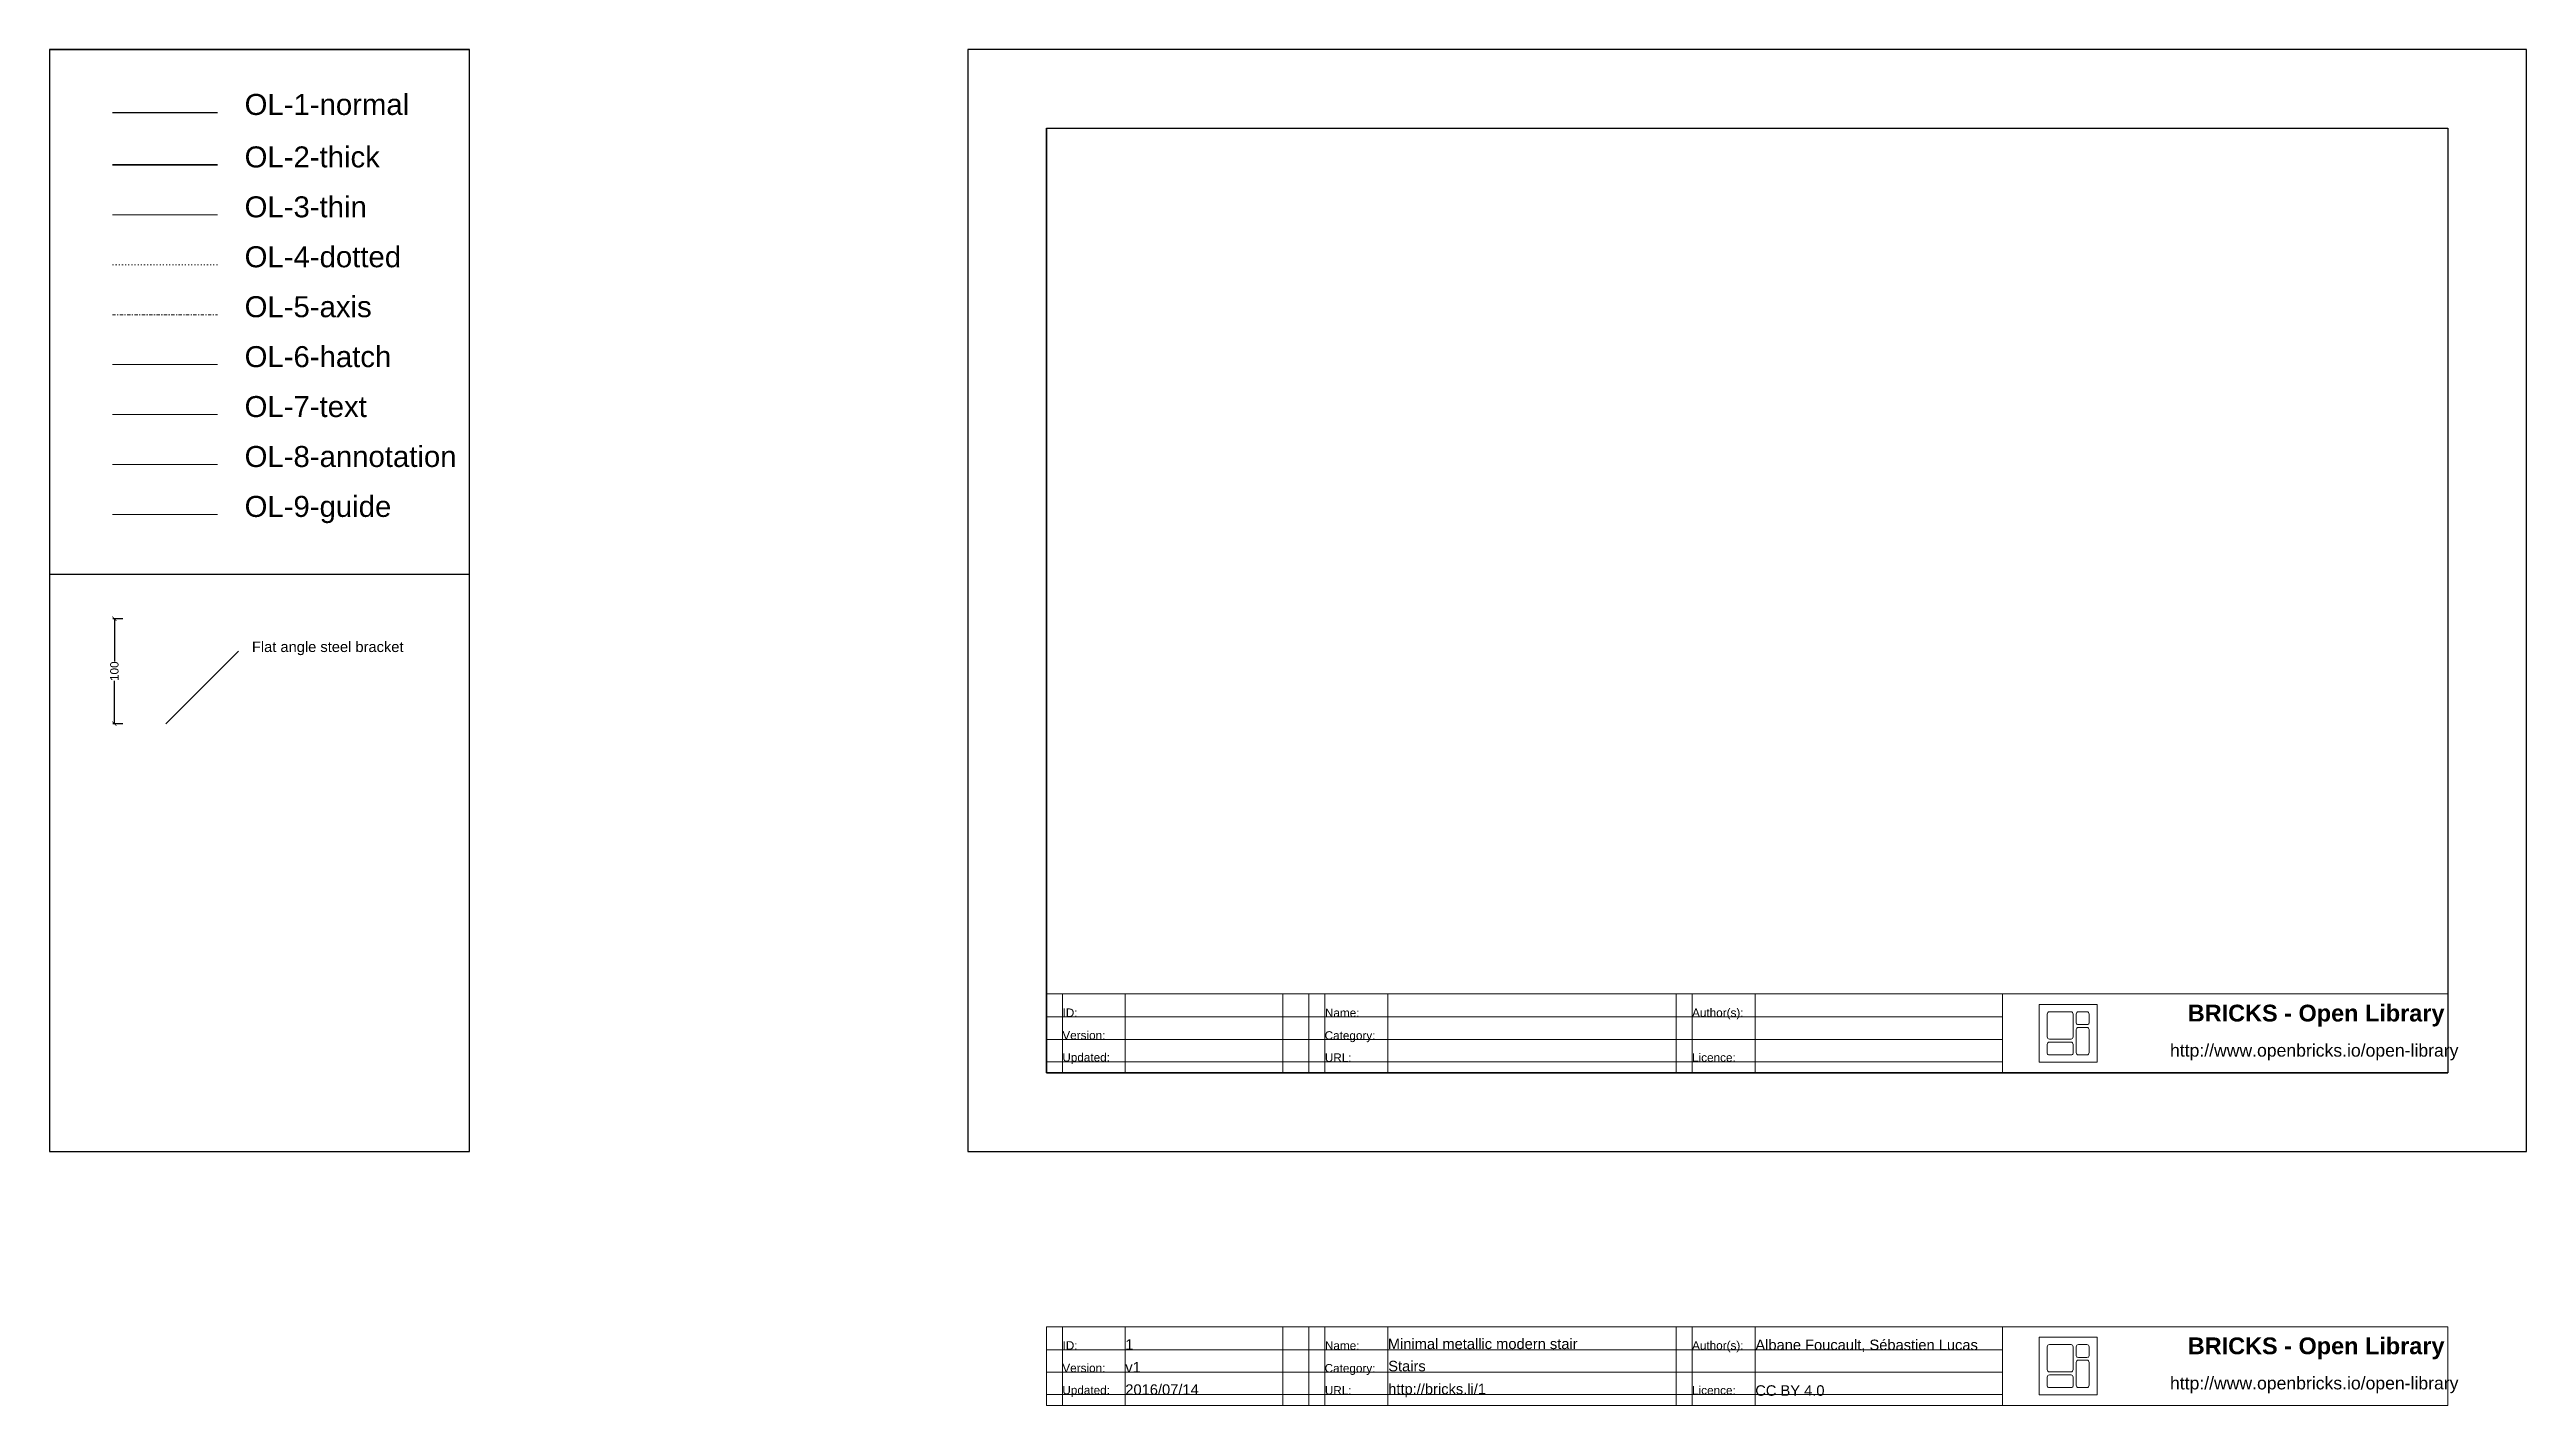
# Model space of a CAD drawing. Header units: centimetres. Extents: x -875 to 1485, y -242 to 1050.
import ezdxf

# ---------------------------------------------------------------- set-up
doc = ezdxf.new("R2010")
doc.units = ezdxf.units.CM
doc.header["$MEASUREMENT"] = 0
doc.header["$PDMODE"] = 3
doc.header["$PDSIZE"] = 5
doc.linetypes.add('axis-1-3', pattern=[7, 3, -1.5, 1, -1.5])
doc.linetypes.add('dashed-2', pattern=[3, 1, -2])
for name, color, linetype, lineweight in [('OL-1-normal', 7, 'Continuous', 15), ('OL-2-thick', 1, 'Continuous', 35), ('OL-3-thin', 43, 'Continuous', 0), ('OL-4-dotted', 30, 'dashed-2', 15), ('OL-5-axis', 5, 'axis-1-3', 15), ('OL-6-hatch', 252, 'Continuous', 9), ('OL-7-text', 151, 'Continuous', 15), ('OL-8-annotation', 241, 'Continuous', 15)]:
    doc.layers.add(name, color=color, linetype=linetype, lineweight=lineweight)
doc.layers.add('OL-9-guide', color=135, linetype='Continuous', lineweight=15, plot=False)
doc.styles.add('open-library', font='ARIAL.TTF')
doc.styles.get("Standard").update_dxf_attribs({"font": 'ARIAL.TTF'})
doc.dimstyles.new('open-library', dxfattribs={"dimtxt": 1, "dimasz": 0.5, "dimexe": 0.18, "dimexo": 0.0625, "dimgap": 0.09, "dimtad": 0, "dimdec": 1, "dimdsep": 46, "dimtxsty": 'open-library', "dimblk": 'ARCHTICK', "dimblk1": 'ARCHTICK', "dimblk2": 'ARCHTICK', "dimcen": 0.09, "dimadec": 0, "dimazin": 0, "dimtfac": 1, "dimtdec": 1, "dimtofl": 0, "dimtmove": 0, "dimatfit": 3, "dimldrblk": 'NONE', "dimfxl": 1, "dimfxlon": 1, "dimtolj": 1, "dimtzin": 0, "dimarcsym": 0})

# ---------------------------------------------------------------- blocks, each defined once
blk = doc.blocks.new('_ArchTick')
at = {"color": 0, "linetype": 'ByBlock', "const_width": 0.15}
blk.add_lwpolyline([(-0.5, -0.5), (0.5, 0.5)], dxfattribs=at)
blk = doc.blocks.new('*D6')
at = {"layer": 'Defpoints', "color": 0, "transparency": 16777216}
for p in [(89.8, -61.1), (61.8, -161.1), (89.8, -161.1)]:
    blk.add_point(p, dxfattribs=at)
at = {"layer": 'OL-8-annotation', "color": 0, "lineweight": -2, "transparency": 16777216}
for p, q in [((69.8, -61.1), (60.4, -61.1)), ((61.8, -61.1), (61.8, -101.9)), ((61.8, -161.1), (61.8, -120.3)), ((69.8, -161.1), (60.4, -161.1))]:
    blk.add_line(p, q, dxfattribs=at)
at = {"layer": 'OL-8-annotation', "color": 0, "lineweight": -2, "transparency": 16777216, "xscale": 4, "yscale": 4, "zscale": 4}
for p, rotation in [((61.8, -61.1), 90), ((61.8, -161.1), 270)]:
    blk.add_blockref('_ArchTick', p, dxfattribs=dict(at, rotation=rotation))
at = {"layer": 'OL-8-annotation', "color": 0, "transparency": 16777216, "insert": (61.8, -111.1), "char_height": 8, "attachment_point": 5, "rotation": 90, "style": 'open-library'}
blk.add_mtext('\\A1;100', dxfattribs=at)
blk = doc.blocks.new('_None')
blk = doc.blocks.new('LOGO')
at = {"lineweight": 0}
blk.add_lwpolyline([(35.3, 0), (0, 0), (0, 35.3), (35.3, 35.3), (35.3, 0)], dxfattribs=at)
for points in [[(19.4, 30.8), (20.1, 30.8), (20.7, 30.2), (20.7, 29.4), (20.7, 29.4), (20.7, 15.5), (20.7, 15.5), (20.7, 14.7), (20.1, 14.1), (19.4, 14.1), (19.4, 14.1), (6.2, 14.1), (6.2, 14.1), (5.5, 14.1), (4.9, 14.7), (4.9, 15.5), (4.9, 15.5), (4.9, 29.4), (4.9, 29.4), (4.9, 30.2), (5.5, 30.8), (6.2, 30.8), (6.2, 30.8), (19.4, 30.8), (19.4, 30.8)], [(6.2, 30.8), (5.5, 30.8), (4.9, 30.2), (4.9, 29.4), (4.9, 29.4), (4.9, 15.5), (4.9, 15.5), (4.9, 14.7), (5.5, 14.1), (6.2, 14.1), (6.2, 14.1), (19.4, 14.1), (19.4, 14.1), (20.1, 14.1), (20.7, 14.7), (20.7, 15.5), (20.7, 15.5), (20.7, 29.4), (20.7, 29.4), (20.7, 30.2), (20.1, 30.8), (19.4, 30.8), (19.4, 30.8), (6.2, 30.8), (6.2, 30.8)], [(23.9, 30.8), (23.2, 30.8), (22.6, 30.2), (22.6, 29.4), (22.6, 29.4), (22.6, 24), (22.6, 24), (22.6, 23.2), (23.2, 23), (23.9, 23), (23.9, 23), (29.1, 23), (29.1, 23), (29.8, 23), (30.4, 23.2), (30.4, 24), (30.4, 24), (30.4, 29.4), (30.4, 29.4), (30.4, 30.2), (29.8, 30.8), (29.1, 30.8), (29.1, 30.8), (23.9, 30.8), (23.9, 30.8)], [(24, 21.3), (23.2, 21.3), (22.6, 20.7), (22.6, 19.9), (22.6, 19.9), (22.6, 5.9), (22.6, 5.9), (22.6, 5.1), (23.2, 4.5), (24, 4.5), (24, 4.5), (29.1, 4.5), (29.1, 4.5), (29.8, 4.5), (30.4, 5.1), (30.4, 5.9), (30.4, 5.9), (30.4, 19.9), (30.4, 19.9), (30.4, 20.7), (29.8, 21.3), (29.1, 21.3), (29.1, 21.3), (24, 21.3), (24, 21.3)], [(6.2, 12.3), (5.5, 12.3), (4.9, 11.7), (4.9, 10.9), (4.9, 10.9), (4.9, 5.5), (4.9, 5.5), (4.9, 4.7), (5.5, 4.5), (6.2, 4.5), (6.2, 4.5), (19.4, 4.5), (19.4, 4.5), (20.1, 4.5), (20.7, 4.7), (20.7, 5.5), (20.7, 5.5), (20.7, 10.9), (20.7, 10.9), (20.7, 11.7), (20.1, 12.3), (19.4, 12.3), (19.4, 12.3), (6.2, 12.3), (6.2, 12.3)]]:
    blk.add_open_spline(points, degree=3, knots=[0, 0, 0, 0, 1, 1, 1, 2, 2, 2, 3, 3, 3, 4, 4, 4, 5, 5, 5, 6, 6, 6, 7, 7, 7, 8, 8, 8, 8], dxfattribs=at)
blk = doc.blocks.new('ol-legend-block')
at = {"transparency": 33554651}
for p, q in [((0, 75), (0, 0)), ((250, 75), (250, 0)), ((600, 75), (600, 0)), ((910.8, 75), (910.8, 0)), ((0, 0), (1335, 0))]:
    blk.add_line(p, q, dxfattribs=at)
for points in [[(0, 75), (1335, 75)], [(1335, 75), (1335, 0)], [(0, 0), (1335, 0)]]:
    blk.add_lwpolyline(points, dxfattribs=at)
at = {"layer": 'OL-9-guide', "transparency": 33554651}
for points in [[(15, 75), (15, 0)], [(15, 75), (15, 0)], [(75, 75), (75, 0)], [(225, 75), (225, 0)], [(265, 75), (265, 0)], [(325, 75), (325, 0)], [(615, 75), (615, 0)], [(675, 75), (675, 0)], [(0, 53.1), (910.8, 53.1)], [(0, 31.7), (910.8, 31.7)], [(0, 10.3), (910.8, 10.3)]]:
    blk.add_lwpolyline(points, dxfattribs=at)
at = {"layer": 'OL-7-text', "transparency": 33554651, "xscale": 1.559055028382178, "yscale": 1.559055028382178, "zscale": 1.559055028382178, "rotation": 0.002238116440524}
blk.add_blockref('LOGO', (945.8, 10), dxfattribs=at)
at = {"layer": 'OL-7-text', "transparency": 33554651, "char_height": 8}
for s, insert, attachment_point in [('ID: ', (15.2, 61.2), 1), ('Name:', (265.2, 61.1), 1), ('Author(s): ', (615, 61.2), 1), ('Version: ', (15, 31.6), 7), ('Category:', (264.9, 39.5), 1), ('Updated: ', (15, 8.2), 7), ('URL:', (265.1, 18.4), 1), ('Licence: ', (615, 18.5), 1)]:
    blk.add_mtext_dynamic_manual_height_columns(s, width=136.285, gutter_width=1, heights=[0], dxfattribs=dict(at, insert=insert, attachment_point=attachment_point))
at = {"layer": 'OL-7-text', "transparency": 33554651, "width": 349.228, "attachment_point": 5}
for s, insert, char_height in [('{\\fArial|b1|i0|c0|p34;BRICKS - Open Library}', (1209.6, 54.4), 16), ('http://www.openbricks.io/open-library', (1207.8, 19.5), 12)]:
    blk.add_mtext(s, dxfattribs=dict(at, insert=insert, char_height=char_height))
blk = doc.blocks.new('ol-layers')
for p, q in [((0, 481.34), (400, 481.34)), ((60, 421.34), (160, 421.34)), ((0, -18.66), (400, -18.66))]:
    blk.add_line(p, q)
blk.add_lwpolyline([(0, -568.66), (400, -568.66), (400, 481.34), (0, 481.34)], close=True)
at = {"layer": 'OL-2-thick'}
blk.add_line((60, 371.34), (160, 371.34), dxfattribs=at)
at = {"layer": 'OL-3-thin'}
blk.add_line((60, 323.76), (160, 323.76), dxfattribs=at)
at = {"layer": 'OL-4-dotted'}
blk.add_line((60, 276.18), (160, 276.18), dxfattribs=at)
at = {"layer": 'OL-5-axis'}
blk.add_line((60, 228.6), (160, 228.6), dxfattribs=at)
at = {"layer": 'OL-6-hatch'}
blk.add_line((60, 181.02), (160, 181.02), dxfattribs=at)
at = {"layer": 'OL-7-text'}
blk.add_line((60, 133.44), (160, 133.44), dxfattribs=at)
blk.add_line((60, 133.44), (160, 133.44), dxfattribs=at)
at = {"layer": 'OL-8-annotation'}
blk.add_line((60, 85.86), (160, 85.86), dxfattribs=at)
blk.add_lwpolyline([(110.88, -161.4), (180.19, -92.09)], dxfattribs=at)
at = {"layer": 'OL-9-guide'}
blk.add_line((60, 38.28), (160, 38.28), dxfattribs=at)
at = {"insert": (185.87, 438.97), "char_height": 20, "attachment_point": 1}
blk.add_mtext_dynamic_manual_height_columns('OL-1-normal', width=208.405, gutter_width=1, heights=[0], dxfattribs=at)
at = {"layer": 'OL-2-thick', "insert": (185.87, 388.97), "char_height": 20, "attachment_point": 1}
blk.add_mtext_dynamic_manual_height_columns('OL-2-thick', width=208.405, gutter_width=1, heights=[0], dxfattribs=at)
at = {"layer": 'OL-3-thin', "insert": (185.87, 341.39), "char_height": 20, "attachment_point": 1}
blk.add_mtext_dynamic_manual_height_columns('OL-3-thin', width=208.405, gutter_width=1, heights=[0], dxfattribs=at)
at = {"layer": 'OL-4-dotted', "insert": (185.87, 293.81), "char_height": 20, "attachment_point": 1}
blk.add_mtext_dynamic_manual_height_columns('OL-4-dotted', width=208.405, gutter_width=1, heights=[0], dxfattribs=at)
at = {"layer": 'OL-5-axis', "insert": (185.87, 246.23), "char_height": 20, "attachment_point": 1}
blk.add_mtext_dynamic_manual_height_columns('OL-5-axis', width=208.405, gutter_width=1, heights=[0], dxfattribs=at)
at = {"layer": 'OL-6-hatch', "insert": (185.87, 198.66), "char_height": 20, "attachment_point": 1}
blk.add_mtext_dynamic_manual_height_columns('OL-6-hatch', width=208.405, gutter_width=1, heights=[0], dxfattribs=at)
at = {"layer": 'OL-7-text', "insert": (185.87, 151.08), "char_height": 20, "attachment_point": 1}
blk.add_mtext_dynamic_manual_height_columns('OL-7-text', width=208.405, gutter_width=1, heights=[0], dxfattribs=at)
at = {"layer": 'OL-8-annotation', "insert": (185.87, 103.5), "char_height": 20, "attachment_point": 1}
blk.add_mtext_dynamic_manual_height_columns('OL-8-annotation', width=208.405, gutter_width=1, heights=[0], dxfattribs=at)
at = {"layer": 'OL-8-annotation', "insert": (192.84, -82.84), "char_height": 10, "width": 203.6501, "attachment_point": 1, "style": 'open-library'}
blk.add_mtext('Flat angle steel bracket ', dxfattribs=at)
at = {"layer": 'OL-9-guide', "insert": (185.87, 55.92), "char_height": 20, "attachment_point": 1}
blk.add_mtext_dynamic_manual_height_columns('OL-9-guide', width=208.405, gutter_width=1, heights=[0], dxfattribs=at)
at = {"layer": 'OL-8-annotation'}
dim = blk.add_linear_dim(base=(61.82, -161.08), p1=(89.78, -61.08), p2=(89.78, -161.08), angle=90, dimstyle='open-library', override={"dimscale": 8, "dimtix": 0, "dimtofl": 0, "dimtmove": 0, "dimatfit": 3}, dxfattribs=at)
dim.commit()
dim.dimension.update_dxf_attribs({"geometry": '*D6', "text_midpoint": (61.82, -111.08)})
blk = doc.blocks.new('ol-drawing-block')
at = {"transparency": 33554651}
for p, q in [((75, 975), (75, 75)), ((75, 150), (75, 75)), ((75, 75), (1410, 75))]:
    blk.add_line(p, q, dxfattribs=at)
for points in [[(0, 1050), (0, 0), (1485, 0), (1485, 1050), (0, 1050)], [(75, 75), (1410, 75)]]:
    blk.add_lwpolyline(points, dxfattribs=at)
blk.add_lwpolyline([(75, 975), (1410, 975), (1410, 75), (75, 75)], close=True, dxfattribs=at)
blk.add_blockref('ol-layers', (-875, 568.7), dxfattribs=at)
at = {"layer": 'OL-1-normal', "transparency": 33554651}
blk.add_blockref('ol-legend-block', (75, 75), dxfattribs=at)

msp = doc.modelspace()

# ---------------------------------------------------------------- linework, layer by layer
at = {"layer": 'OL-6-hatch', "transparency": 33554651}
for points in [[(75, -242.1), (75, -167.1)], [(75, -167.1), (75, -237.1)], [(75, -167.1), (75, -232.1)]]:
    msp.add_lwpolyline(points, dxfattribs=at)

# ---------------------------------------------------------------- block references
msp.add_blockref('ol-drawing-block', (0, 0))
at = {"layer": 'OL-1-normal', "transparency": 33554651}
msp.add_blockref('ol-legend-block', (75, -242.1), dxfattribs=at)

# ---------------------------------------------------------------- texts
at = {"layer": 'OL-7-text', "transparency": 33554651, "char_height": 10, "attachment_point": 7, "style": 'open-library'}
for s, width, heights, insert in [('1', 136.285, [0], (150, -189)), ('Minimal metallic modern stair', 223.598, [79.3], (400.1, -188.5)), ('Albane Foucault, Sébastien Lucas', 416.08, [79.3], (750.3, -191.2)), ('v1', 136.285, [0], (150, -210.6)), ('Stairs', 223.598, [79.3], (400.5, -209.7)), ('2016/07/14', 136.285, [0], (150, -232.1)), ('http://bricks.li/1', 223.598, [79.3], (400.5, -234.4)), ('CC BY 4.0', 136.285, [0], (750.2, -233))]:
    msp.add_mtext_dynamic_manual_height_columns(s, width=width, gutter_width=1, heights=heights, dxfattribs=dict(at, insert=insert))

doc.saveas('drawing.dxf')
